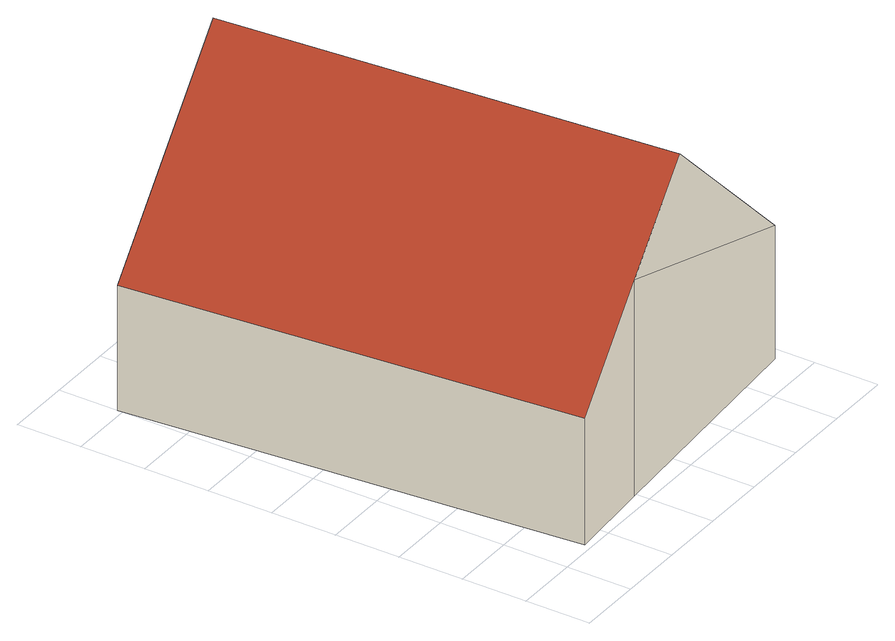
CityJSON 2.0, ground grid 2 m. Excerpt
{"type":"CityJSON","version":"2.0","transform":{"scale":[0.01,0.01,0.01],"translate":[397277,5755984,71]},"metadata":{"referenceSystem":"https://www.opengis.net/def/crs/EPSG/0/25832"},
"CityObjects":{
"building1":{"type":"Building","attributes":{"Gemeindeschluessel":"05515000","Geometrietyp2DReferenz":"3000","function":"31001_2700","roofType":"5000","measuredHeight":9.31},"geometry":[{"type":"Solid","lod":"2","boundaries":[[[[0,1,2,3]],[[4,5,1,0]],[[6,7,5,4]],[[8,9,7,6]],[[3,2,9,8]],[[6,4,10,11]],[[11,10,0,3,8]],[[0,10,4]],[[6,11,8]],[[1,5,7,9,2]]]],"semantics":{"surfaces":[{"type":"WallSurface"},{"type":"RoofSurface"},{"type":"GroundSurface"}],"values":[[0,0,0,0,0,1,1,0,0,2]]}}]}
},
"vertices":[
[3,1418,404],[3,1418,14],[118,20,14],[118,20,411],[1051,1500,432],[1051,1500,14],[1160,98,432],[1160,98,14],[391,42,691],[391,42,14],[532,1459,946],[641,60,946]
]}
